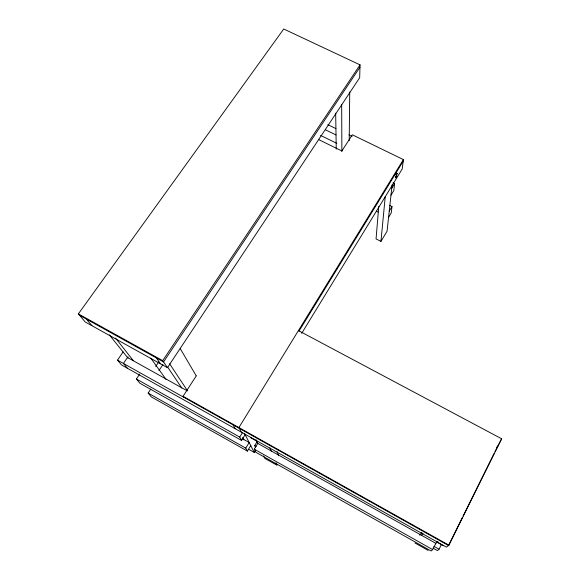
<?xml version="1.0" encoding="UTF-8"?>
<svg xmlns="http://www.w3.org/2000/svg" width="580" height="580" viewBox="0 0 580 580"><rect width="100%" height="100%" fill="white"/><g stroke="black" fill="none" stroke-linecap="round" stroke-linejoin="round"><path stroke-width="0.87" d="M349.204 140.635L349.733 91.995M360.042 64.873L359.673 77.706L167.453 367.676L85.209 321.973L78.365 313.882L283.729 29L360.042 64.873L162.697 360.666L167.453 367.676M378.754 206.436L376.065 238.917L380.944 241.381L387.063 231.195L392.109 184.817M380.944 241.381L385.25 196.504M389.564 205.378L391.986 206.582L391.268 212.838L388.578 217.297M392.979 182.801L394.603 183.599L393.813 190.559L390.978 195.206M318.478 139.504L341.874 150.967L352.336 134.799L403.39 159.587L402.194 168.998L301.687 333.348M396.763 173.703L396.756 173.174L396.162 174.08M396.198 174.239L396.125 174.631L396.394 174.297M457.7 526.923L448.478 545.526L117.479 360.129L123.127 351.915M457.896 526.524L462.289 517.657M463.087 516.04L494.174 453.306M494.979 451.689L501.635 438.784L298.424 330.586M117.479 360.129L121.604 365.008L446.433 547.136L448.927 545.178L501.635 438.784M433.021 548.1L437.422 550.579L439.06 549.224L441.482 544.374M432.687 549.608L435.841 543.329L257.767 443.41L254.279 449.203L255.816 452.262L431.114 551L432.687 549.608L254.279 449.203M396.553 174.203L395.886 175.124L396.611 173.732M395.973 176.545L395.575 177.835L396.51 175.87L395.814 177.342L396.075 176.581M248.994 449.457L254.228 452.407L255.62 450.095M255.446 447.129L254.707 445.621L257.041 441.75M250.741 445.578L247.399 451.11L245.775 448.123L249.168 442.511L242.099 438.538M389.252 211.091L391.986 206.582M139.722 374.071L136.394 379.015L139.961 383.293L241.585 440.452L245.137 434.616M241.585 440.452L239.75 437.095L242.469 432.651M391.732 188.304L394.603 183.599M403.39 159.587L238.902 427.561L241.287 432.114M298.997 331.107L403.173 161.276M183.693 397.22L183.048 396.285L196.243 375.905M247.399 451.11L151.322 396.916L148.147 393.102L150.815 389.078M359.977 67.186L163.56 361.927L79.598 315.346M158.949 370.569L162.958 364.544M155.686 366.451L158.71 361.935M128.013 356.736L123.417 363.457L127.448 368.286M419.645 535.217L421.928 532.425M421.305 535.529L423.016 533.484M496.69 447.267L497.843 445.904M435.319 543.808L437.922 541.415M327.809 124.656L335.907 128.593M348.87 134.886L352.111 136.459M325.467 129.804L336.016 134.944M320.595 135.416L336.82 143.347M376.435 211.236L378.051 212.041M78.365 313.882L162.697 360.666M127.499 357.498L187.34 390.905M183.048 396.285L448.927 545.178M250.901 437.849L256.686 441.09M437.037 542.227L443.287 545.736M136.394 379.015L239.75 437.095M254.707 445.621L256.092 446.404M433.833 546.28L439.06 549.224M415.026 543.01L428.141 550.405M148.147 393.102L245.775 448.123M86.478 319.16L91.952 325.721M109.381 334.863L127.97 358.085M115.522 338.075L133.356 360.709M150.93 358.288L166.148 379.552M156.44 357.983L160.486 363.805M167.7 367.169L181.823 388.056M169.585 363.696L187.42 390.717M180.257 348.631L196.163 375.775M233.08 424.879L235.154 428.671M242.621 437.487L243.897 439.879M244.426 433.238L254.228 452.407M256.063 439.756L257.853 443.591M263.588 455.873L264.734 458.33L277.044 465.269L276.022 462.782M269.888 447.854L271.251 451.167M277.044 451.581L278.618 455.735M335.675 113.144L336.248 149.154M341.678 104.552L341.874 151.452M396.358 175.029L397.3 173.384L396.358 175.029M396.046 177.734L396.981 176.102L396.046 177.734"/></g></svg>
